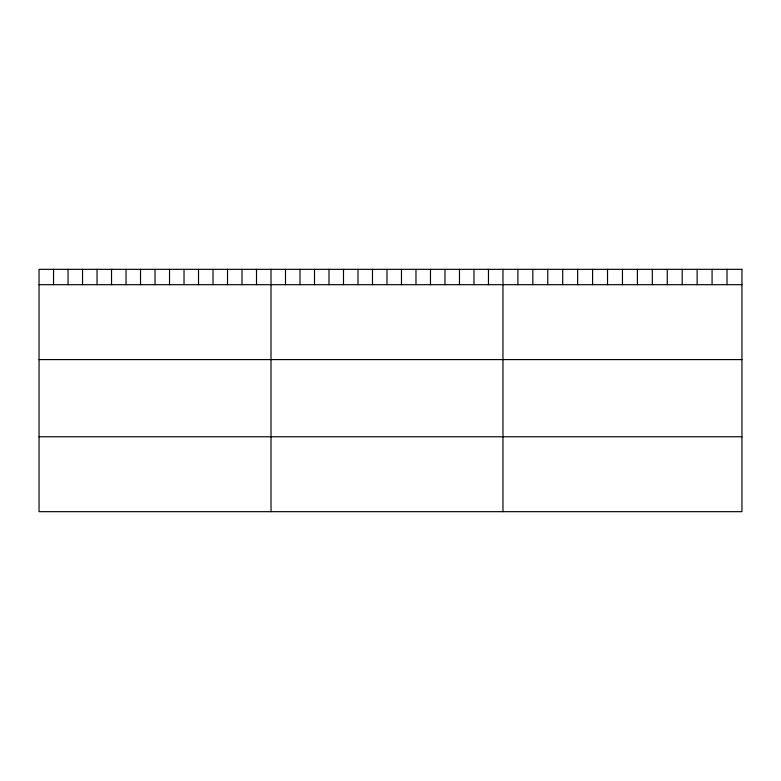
<?xml version="1.0" encoding="UTF-8"?>
<svg xmlns="http://www.w3.org/2000/svg" width="781" height="781" viewBox="0 0 781 781"><rect width="100%" height="100%" fill="white"/><g stroke="black" fill="none" stroke-linecap="round" stroke-linejoin="round"><path stroke-width="1.17" d="M39.05 284.684L741.95 284.684M39.05 359.592L741.95 359.592M39.05 436.764L741.95 436.764M727.013 269.328L727.013 284.684M712.077 269.328L712.077 284.684M697.14 269.328L697.14 284.684M682.203 269.328L682.203 284.684M667.267 269.328L667.267 284.684M652.33 269.328L652.33 284.684M637.394 269.328L637.394 284.684M622.457 269.328L622.457 284.684M607.52 269.328L607.52 284.684M592.584 269.328L592.584 284.684M577.647 269.328L577.647 284.684M562.71 269.328L562.71 284.684M547.774 269.328L547.774 284.684M532.837 269.328L532.837 284.684M517.901 269.328L517.901 284.684M502.964 269.328L502.964 511.672M488.467 269.328L488.467 284.684M473.969 269.328L473.969 284.684M459.472 269.328L459.472 284.684M444.975 269.328L444.975 284.684M430.477 269.328L430.477 284.684M415.98 269.328L415.98 284.684M401.483 269.328L401.483 284.684M386.985 269.328L386.985 284.684M372.488 269.328L372.488 284.684M357.991 269.328L357.991 284.684M343.494 269.328L343.494 284.684M328.996 269.328L328.996 284.684M314.499 269.328L314.499 284.684M300.002 269.328L300.002 284.684M285.504 269.328L285.504 284.684M271.007 269.328L271.007 511.672M256.51 269.328L256.51 284.684M242.012 269.328L242.012 284.684M227.515 269.328L227.515 284.684M213.018 269.328L213.018 284.684M198.52 269.328L198.52 284.684M184.023 269.328L184.023 284.684M169.526 269.328L169.526 284.684M155.029 269.328L155.029 284.684M140.531 269.328L140.531 284.684M126.034 269.328L126.034 284.684M111.537 269.328L111.537 284.684M97.039 269.328L97.039 284.684M82.542 269.328L82.542 284.684M68.045 269.328L68.045 284.684M53.547 269.328L53.547 284.684M741.95 269.328L39.05 269.328L39.05 511.672L741.95 511.672L741.95 269.328"/></g></svg>
